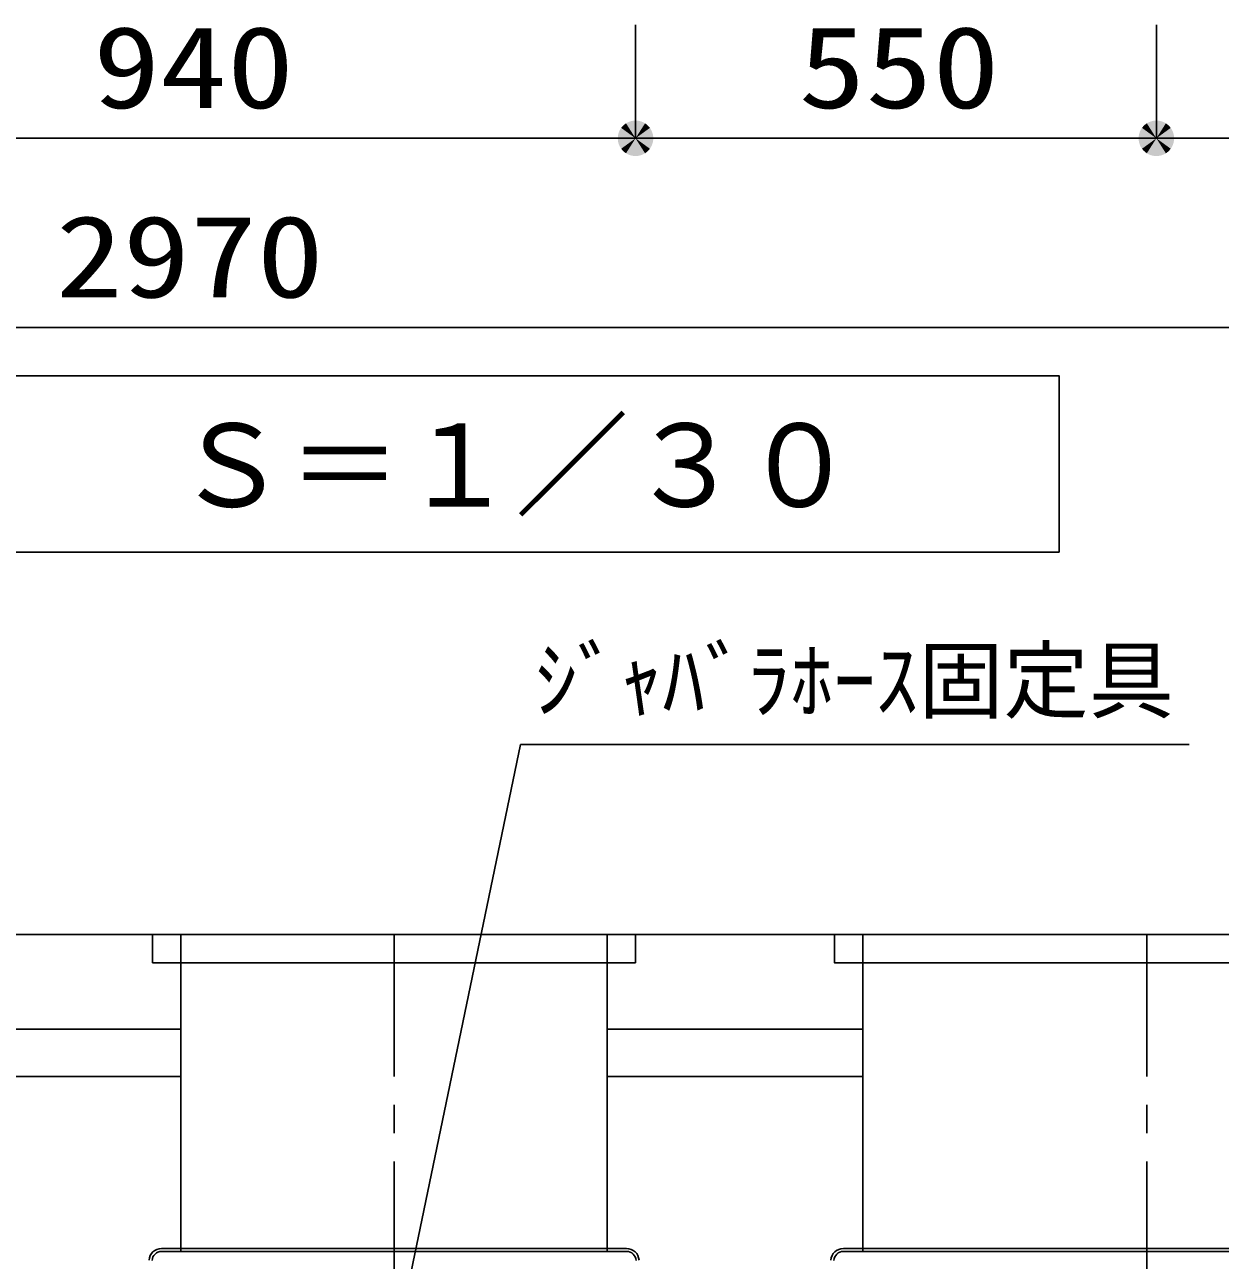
# Model space of a CAD drawing. Units: millimetres, scale not verified. Extents: x -8910 to 8910, y -6308 to 6308.
# Drawn here: x -5019 to -3757, y -1714 to -409 of the extents above; entities that cross this region are included whole.
import ezdxf
from ezdxf.enums import TextEntityAlignment as Align

# ---------------------------------------------------------------- set-up
doc = ezdxf.new("R2010")
doc.units = ezdxf.units.MM
doc.header["$LTSCALE"] = 30
doc.linetypes.add('CHAIN1', pattern=[8, 5, -1, 1, -1])
for name, color, linetype, lineweight in [('0-1_空気管', 3, 'Continuous', 25), ('0-2_機器', 2, 'Continuous', 25), ('1-2_00クル-フ-6寸法', 132, 'Continuous', 25)]:
    doc.layers.add(name, color=color, linetype=linetype, lineweight=lineweight)
doc.styles.add('ＭＳ ゴシック', font='')
doc.styles.get('ＭＳ ゴシック').set_extended_font_data('MS Gothic')

msp = doc.modelspace()

# ---------------------------------------------------------------- linework, layer by layer
at = {"layer": '0-1_空気管'}
for p, q in [((-4884.21, -1369.61), (-4884.21, -1399.61)), ((-4854.21, -1369.61), (-4854.21, -1701.41)), ((-4404.21, -1369.61), (-4404.21, -1701.41)), ((-4374.21, -1369.61), (-4374.21, -1399.61)), ((-4134.21, -1369.61), (-4134.21, -1701.41)), ((-4884.21, -1399.61), (-4374.21, -1399.61)), ((-4383.7, -1701.41), (-4874.72, -1701.41)), ((-4874.72, -1704.61), (-4383.7, -1704.61)), ((-4854.21, -1704.61), (-4854.21, -1701.41)), ((-4404.21, -1701.41), (-4404.21, -1704.61)), ((-3513.7, -1701.41), (-4154.72, -1701.41)), ((-4154.72, -1704.61), (-3513.7, -1704.61)), ((-4134.21, -1704.61), (-4134.21, -1701.41))]:
    msp.add_line(p, q, dxfattribs=at)
at = {"layer": '0-1_空気管', "linetype": 'CHAIN1'}
for p, q in [((-4629.21, -1369.61), (-4629.21, -2099.9)), ((-3834.21, -1369.61), (-3834.21, -2099.9))]:
    msp.add_line(p, q, dxfattribs=at)
at = {"layer": '0-1_空気管'}
msp.add_lwpolyline([(-3926.76, -966.02), (-3926.76, -779.71), (-5956.09, -779.71), (-5956.09, -966.02)], close=True, dxfattribs=at)
for points in [[(-3789.41, -1169.09), (-4495.61, -1169.09), (-4629.21, -1812.5)], [(-4164.21, -1369.61), (-4164.21, -1399.61), (-3504.21, -1399.61)]]:
    msp.add_lwpolyline(points, dxfattribs=at)
for centre, radius, start, end in [((-4874.72, -1714.61), 13.2, 90, 177), ((-4874.72, -1714.61), 10, 90, 177), ((-4383.7, -1714.61), 13.2, 3, 90), ((-4383.7, -1714.61), 10, 3, 90), ((-4154.72, -1714.61), 13.2, 90, 177), ((-4154.72, -1714.61), 10, 90, 177)]:
    msp.add_arc(centre, radius, start, end, dxfattribs=at)
at = {"layer": '0-2_機器'}
for p, q in [((-2243.8, -1369.61), (-6680.9, -1369.61)), ((-4854.21, -1469.61), (-5079.21, -1469.61)), ((-4134.21, -1469.61), (-4404.21, -1469.61)), ((-4854.21, -1519.61), (-5079.21, -1519.61)), ((-4134.21, -1519.61), (-4404.21, -1519.61))]:
    msp.add_line(p, q, dxfattribs=at)
at = {"layer": '1-2_00クル-フ-6寸法', "color": 4}
for p, q in [((-4374.21, -408.75), (-4374.21, -528.75)), ((-4374.21, -408.75), (-4374.21, -528.75)), ((-3824.21, -408.75), (-3824.21, -528.75)), ((-3824.21, -408.75), (-3824.21, -528.75)), ((-5314.21, -528.75), (-4374.21, -528.75)), ((-4374.21, -528.75), (-3824.21, -528.75)), ((-3824.21, -528.75), (-3364.19, -528.75)), ((-6334.23, -728.75), (-3364.19, -728.75))]:
    msp.add_line(p, q, dxfattribs=at)
at = {"layer": '1-2_00クル-フ-6寸法'}
for points in [[(-4374.21, -528.75), (-4392.37, -524.09), (-4391.65, -521.85)], [(-4374.21, -528.75), (-4392.37, -524.09), (-4391.65, -521.85)], [(-4374.21, -528.75), (-4391.65, -521.85), (-4390.64, -519.72)], [(-4374.21, -528.75), (-4391.65, -521.85), (-4390.64, -519.72)], [(-4374.21, -528.75), (-4390.64, -519.72), (-4389.38, -517.73)], [(-4374.21, -528.75), (-4390.64, -519.72), (-4389.38, -517.73)], [(-4374.21, -528.75), (-4389.38, -517.73), (-4387.88, -515.91)], [(-4374.21, -528.75), (-4389.38, -517.73), (-4387.88, -515.91)], [(-4374.21, -528.75), (-4387.88, -515.91), (-4386.16, -514.3)], [(-4374.21, -528.75), (-4387.88, -515.91), (-4386.16, -514.3)], [(-4374.21, -528.75), (-4386.16, -514.3), (-4384.26, -512.92)], [(-4374.21, -528.75), (-4386.16, -514.3), (-4384.26, -512.92)], [(-4374.21, -528.75), (-4384.26, -512.92), (-4382.2, -511.78)], [(-4374.21, -528.75), (-4384.26, -512.92), (-4382.2, -511.78)], [(-4374.21, -528.75), (-4382.2, -511.78), (-4380.01, -510.92)], [(-4374.21, -528.75), (-4382.2, -511.78), (-4380.01, -510.92)], [(-4374.21, -528.75), (-4380.01, -510.92), (-4377.73, -510.33)], [(-4374.21, -528.75), (-4380.01, -510.92), (-4377.73, -510.33)], [(-4374.21, -528.75), (-4377.73, -510.33), (-4375.39, -510.04)], [(-4374.21, -528.75), (-4377.73, -510.33), (-4375.39, -510.04)], [(-4374.21, -528.75), (-4375.39, -510.04), (-4373.03, -510.04)], [(-4374.21, -528.75), (-4375.39, -510.04), (-4373.03, -510.04)], [(-4374.21, -528.75), (-4373.03, -510.04), (-4370.7, -510.33)], [(-4374.21, -528.75), (-4373.03, -510.04), (-4370.7, -510.33)], [(-4374.21, -528.75), (-4370.7, -510.33), (-4368.42, -510.92)], [(-4374.21, -528.75), (-4370.7, -510.33), (-4368.42, -510.92)], [(-4374.21, -528.75), (-4368.42, -510.92), (-4366.23, -511.78)], [(-4374.21, -528.75), (-4368.42, -510.92), (-4366.23, -511.78)], [(-4374.21, -528.75), (-4366.23, -511.78), (-4364.17, -512.92)], [(-4374.21, -528.75), (-4366.23, -511.78), (-4364.17, -512.92)], [(-4374.21, -528.75), (-4364.17, -512.92), (-4362.26, -514.3)], [(-4374.21, -528.75), (-4364.17, -512.92), (-4362.26, -514.3)], [(-4374.21, -528.75), (-4362.26, -514.3), (-4360.54, -515.91)], [(-4374.21, -528.75), (-4362.26, -514.3), (-4360.54, -515.91)], [(-4374.21, -528.75), (-4360.54, -515.91), (-4359.04, -517.73)], [(-4374.21, -528.75), (-4360.54, -515.91), (-4359.04, -517.73)], [(-4374.21, -528.75), (-4359.04, -517.73), (-4357.78, -519.72)], [(-4374.21, -528.75), (-4359.04, -517.73), (-4357.78, -519.72)], [(-4374.21, -528.75), (-4357.78, -519.72), (-4356.78, -521.85)], [(-4374.21, -528.75), (-4357.78, -519.72), (-4356.78, -521.85)], [(-4374.21, -528.75), (-4356.78, -521.85), (-4356.05, -524.09)], [(-4374.21, -528.75), (-4356.78, -521.85), (-4356.05, -524.09)], [(-3824.21, -528.75), (-3842.38, -524.09), (-3841.65, -521.85)], [(-3824.21, -528.75), (-3842.38, -524.09), (-3841.65, -521.85)], [(-3824.21, -528.75), (-3841.65, -521.85), (-3840.65, -519.72)], [(-3824.21, -528.75), (-3841.65, -521.85), (-3840.65, -519.72)], [(-3824.21, -528.75), (-3840.65, -519.72), (-3839.38, -517.73)], [(-3824.21, -528.75), (-3840.65, -519.72), (-3839.38, -517.73)], [(-3824.21, -528.75), (-3839.38, -517.73), (-3837.88, -515.91)], [(-3824.21, -528.75), (-3839.38, -517.73), (-3837.88, -515.91)], [(-3824.21, -528.75), (-3837.88, -515.91), (-3836.17, -514.3)], [(-3824.21, -528.75), (-3837.88, -515.91), (-3836.17, -514.3)], [(-3824.21, -528.75), (-3836.17, -514.3), (-3834.26, -512.92)], [(-3824.21, -528.75), (-3836.17, -514.3), (-3834.26, -512.92)], [(-3824.21, -528.75), (-3834.26, -512.92), (-3832.2, -511.78)], [(-3824.21, -528.75), (-3834.26, -512.92), (-3832.2, -511.78)], [(-3824.21, -528.75), (-3832.2, -511.78), (-3830.01, -510.92)], [(-3824.21, -528.75), (-3832.2, -511.78), (-3830.01, -510.92)], [(-3824.21, -528.75), (-3830.01, -510.92), (-3827.73, -510.33)], [(-3824.21, -528.75), (-3830.01, -510.92), (-3827.73, -510.33)], [(-3824.21, -528.75), (-3827.73, -510.33), (-3825.39, -510.04)], [(-3824.21, -528.75), (-3827.73, -510.33), (-3825.39, -510.04)], [(-3824.21, -528.75), (-3825.39, -510.04), (-3823.04, -510.04)], [(-3824.21, -528.75), (-3825.39, -510.04), (-3823.04, -510.04)], [(-3824.21, -528.75), (-3823.04, -510.04), (-3820.7, -510.33)], [(-3824.21, -528.75), (-3823.04, -510.04), (-3820.7, -510.33)], [(-3824.21, -528.75), (-3820.7, -510.33), (-3818.42, -510.92)], [(-3824.21, -528.75), (-3820.7, -510.33), (-3818.42, -510.92)], [(-3824.21, -528.75), (-3818.42, -510.92), (-3816.23, -511.78)], [(-3824.21, -528.75), (-3818.42, -510.92), (-3816.23, -511.78)], [(-3824.21, -528.75), (-3816.23, -511.78), (-3814.17, -512.92)], [(-3824.21, -528.75), (-3816.23, -511.78), (-3814.17, -512.92)], [(-3824.21, -528.75), (-3814.17, -512.92), (-3812.26, -514.3)], [(-3824.21, -528.75), (-3814.17, -512.92), (-3812.26, -514.3)], [(-3824.21, -528.75), (-3812.26, -514.3), (-3810.55, -515.91)], [(-3824.21, -528.75), (-3812.26, -514.3), (-3810.55, -515.91)], [(-3824.21, -528.75), (-3810.55, -515.91), (-3809.05, -517.73)], [(-3824.21, -528.75), (-3810.55, -515.91), (-3809.05, -517.73)], [(-3824.21, -528.75), (-3809.05, -517.73), (-3807.78, -519.72)], [(-3824.21, -528.75), (-3809.05, -517.73), (-3807.78, -519.72)], [(-3824.21, -528.75), (-3807.78, -519.72), (-3806.78, -521.85)], [(-3824.21, -528.75), (-3807.78, -519.72), (-3806.78, -521.85)], [(-3824.21, -528.75), (-3806.78, -521.85), (-3806.05, -524.09)], [(-3824.21, -528.75), (-3806.78, -521.85), (-3806.05, -524.09)], [(-4374.21, -528.75), (-4392.96, -528.75), (-4392.81, -526.4)], [(-4374.21, -528.75), (-4392.96, -528.75), (-4392.81, -526.4)], [(-4374.21, -528.75), (-4392.81, -531.1), (-4392.96, -528.75)], [(-4374.21, -528.75), (-4392.81, -531.1), (-4392.96, -528.75)], [(-4374.21, -528.75), (-4392.81, -526.4), (-4392.37, -524.09)], [(-4374.21, -528.75), (-4392.81, -526.4), (-4392.37, -524.09)], [(-4374.21, -528.75), (-4392.37, -533.41), (-4392.81, -531.1)], [(-4374.21, -528.75), (-4392.37, -533.41), (-4392.81, -531.1)], [(-4374.21, -528.75), (-4391.65, -535.65), (-4392.37, -533.41)], [(-4374.21, -528.75), (-4391.65, -535.65), (-4392.37, -533.41)], [(-4374.21, -528.75), (-4390.64, -537.78), (-4391.65, -535.65)], [(-4374.21, -528.75), (-4390.64, -537.78), (-4391.65, -535.65)], [(-4374.21, -528.75), (-4389.38, -539.77), (-4390.64, -537.78)], [(-4374.21, -528.75), (-4389.38, -539.77), (-4390.64, -537.78)], [(-4374.21, -528.75), (-4387.88, -541.58), (-4389.38, -539.77)], [(-4374.21, -528.75), (-4387.88, -541.58), (-4389.38, -539.77)], [(-4374.21, -528.75), (-4386.16, -543.2), (-4387.88, -541.58)], [(-4374.21, -528.75), (-4386.16, -543.2), (-4387.88, -541.58)], [(-4374.21, -528.75), (-4384.26, -544.58), (-4386.16, -543.2)], [(-4374.21, -528.75), (-4384.26, -544.58), (-4386.16, -543.2)], [(-4374.21, -528.75), (-4382.2, -545.71), (-4384.26, -544.58)], [(-4374.21, -528.75), (-4382.2, -545.71), (-4384.26, -544.58)], [(-4374.21, -528.75), (-4380.01, -546.58), (-4382.2, -545.71)], [(-4374.21, -528.75), (-4380.01, -546.58), (-4382.2, -545.71)], [(-4374.21, -528.75), (-4377.73, -547.17), (-4380.01, -546.58)], [(-4374.21, -528.75), (-4377.73, -547.17), (-4380.01, -546.58)], [(-4374.21, -528.75), (-4375.39, -547.46), (-4377.73, -547.17)], [(-4374.21, -528.75), (-4375.39, -547.46), (-4377.73, -547.17)], [(-4374.21, -528.75), (-4373.03, -547.46), (-4375.39, -547.46)], [(-4374.21, -528.75), (-4373.03, -547.46), (-4375.39, -547.46)], [(-4374.21, -528.75), (-4356.05, -524.09), (-4355.61, -526.4)], [(-4374.21, -528.75), (-4356.05, -524.09), (-4355.61, -526.4)], [(-4374.21, -528.75), (-4355.61, -526.4), (-4355.46, -528.75)], [(-4374.21, -528.75), (-4355.61, -526.4), (-4355.46, -528.75)], [(-4374.21, -528.75), (-4370.7, -547.17), (-4373.03, -547.46)], [(-4374.21, -528.75), (-4368.42, -546.58), (-4370.7, -547.17)], [(-4374.21, -528.75), (-4366.23, -545.71), (-4368.42, -546.58)], [(-4374.21, -528.75), (-4364.17, -544.58), (-4366.23, -545.71)], [(-4374.21, -528.75), (-4362.26, -543.2), (-4364.17, -544.58)], [(-4374.21, -528.75), (-4360.54, -541.58), (-4362.26, -543.2)], [(-4374.21, -528.75), (-4359.04, -539.77), (-4360.54, -541.58)], [(-4374.21, -528.75), (-4357.78, -537.78), (-4359.04, -539.77)], [(-4374.21, -528.75), (-4356.78, -535.65), (-4357.78, -537.78)], [(-4374.21, -528.75), (-4356.05, -533.41), (-4356.78, -535.65)], [(-4374.21, -528.75), (-4355.61, -531.1), (-4356.05, -533.41)], [(-4374.21, -528.75), (-4355.46, -528.75), (-4355.61, -531.1)], [(-4374.21, -528.75), (-4370.7, -547.17), (-4373.03, -547.46)], [(-4374.21, -528.75), (-4368.42, -546.58), (-4370.7, -547.17)], [(-4374.21, -528.75), (-4366.23, -545.71), (-4368.42, -546.58)], [(-4374.21, -528.75), (-4364.17, -544.58), (-4366.23, -545.71)], [(-4374.21, -528.75), (-4362.26, -543.2), (-4364.17, -544.58)], [(-4374.21, -528.75), (-4360.54, -541.58), (-4362.26, -543.2)], [(-4374.21, -528.75), (-4359.04, -539.77), (-4360.54, -541.58)], [(-4374.21, -528.75), (-4357.78, -537.78), (-4359.04, -539.77)], [(-4374.21, -528.75), (-4356.78, -535.65), (-4357.78, -537.78)], [(-4374.21, -528.75), (-4356.05, -533.41), (-4356.78, -535.65)], [(-4374.21, -528.75), (-4355.61, -531.1), (-4356.05, -533.41)], [(-4374.21, -528.75), (-4355.46, -528.75), (-4355.61, -531.1)], [(-3824.21, -528.75), (-3842.96, -528.75), (-3842.82, -526.4)], [(-3824.21, -528.75), (-3842.96, -528.75), (-3842.82, -526.4)], [(-3824.21, -528.75), (-3842.82, -531.1), (-3842.96, -528.75)], [(-3824.21, -528.75), (-3842.82, -531.1), (-3842.96, -528.75)], [(-3824.21, -528.75), (-3842.82, -526.4), (-3842.38, -524.09)], [(-3824.21, -528.75), (-3842.82, -526.4), (-3842.38, -524.09)], [(-3824.21, -528.75), (-3842.38, -533.41), (-3842.82, -531.1)], [(-3824.21, -528.75), (-3842.38, -533.41), (-3842.82, -531.1)], [(-3824.21, -528.75), (-3841.65, -535.65), (-3842.38, -533.41)], [(-3824.21, -528.75), (-3841.65, -535.65), (-3842.38, -533.41)], [(-3824.21, -528.75), (-3840.65, -537.78), (-3841.65, -535.65)], [(-3824.21, -528.75), (-3840.65, -537.78), (-3841.65, -535.65)], [(-3824.21, -528.75), (-3839.38, -539.77), (-3840.65, -537.78)], [(-3824.21, -528.75), (-3839.38, -539.77), (-3840.65, -537.78)], [(-3824.21, -528.75), (-3837.88, -541.58), (-3839.38, -539.77)], [(-3824.21, -528.75), (-3837.88, -541.58), (-3839.38, -539.77)], [(-3824.21, -528.75), (-3836.17, -543.2), (-3837.88, -541.58)], [(-3824.21, -528.75), (-3836.17, -543.2), (-3837.88, -541.58)], [(-3824.21, -528.75), (-3834.26, -544.58), (-3836.17, -543.2)], [(-3824.21, -528.75), (-3834.26, -544.58), (-3836.17, -543.2)], [(-3824.21, -528.75), (-3832.2, -545.71), (-3834.26, -544.58)], [(-3824.21, -528.75), (-3832.2, -545.71), (-3834.26, -544.58)], [(-3824.21, -528.75), (-3830.01, -546.58), (-3832.2, -545.71)], [(-3824.21, -528.75), (-3830.01, -546.58), (-3832.2, -545.71)], [(-3824.21, -528.75), (-3827.73, -547.17), (-3830.01, -546.58)], [(-3824.21, -528.75), (-3827.73, -547.17), (-3830.01, -546.58)], [(-3824.21, -528.75), (-3825.39, -547.46), (-3827.73, -547.17)], [(-3824.21, -528.75), (-3825.39, -547.46), (-3827.73, -547.17)], [(-3824.21, -528.75), (-3823.04, -547.46), (-3825.39, -547.46)], [(-3824.21, -528.75), (-3823.04, -547.46), (-3825.39, -547.46)], [(-3824.21, -528.75), (-3806.05, -524.09), (-3805.61, -526.4)], [(-3824.21, -528.75), (-3806.05, -524.09), (-3805.61, -526.4)], [(-3824.21, -528.75), (-3805.61, -526.4), (-3805.46, -528.75)], [(-3824.21, -528.75), (-3805.61, -526.4), (-3805.46, -528.75)], [(-3824.21, -528.75), (-3820.7, -547.17), (-3823.04, -547.46)], [(-3824.21, -528.75), (-3818.42, -546.58), (-3820.7, -547.17)], [(-3824.21, -528.75), (-3816.23, -545.71), (-3818.42, -546.58)], [(-3824.21, -528.75), (-3814.17, -544.58), (-3816.23, -545.71)], [(-3824.21, -528.75), (-3812.26, -543.2), (-3814.17, -544.58)], [(-3824.21, -528.75), (-3810.55, -541.58), (-3812.26, -543.2)], [(-3824.21, -528.75), (-3809.05, -539.77), (-3810.55, -541.58)], [(-3824.21, -528.75), (-3807.78, -537.78), (-3809.05, -539.77)], [(-3824.21, -528.75), (-3806.78, -535.65), (-3807.78, -537.78)], [(-3824.21, -528.75), (-3806.05, -533.41), (-3806.78, -535.65)], [(-3824.21, -528.75), (-3805.61, -531.1), (-3806.05, -533.41)], [(-3824.21, -528.75), (-3805.46, -528.75), (-3805.61, -531.1)], [(-3824.21, -528.75), (-3820.7, -547.17), (-3823.04, -547.46)], [(-3824.21, -528.75), (-3818.42, -546.58), (-3820.7, -547.17)], [(-3824.21, -528.75), (-3816.23, -545.71), (-3818.42, -546.58)], [(-3824.21, -528.75), (-3814.17, -544.58), (-3816.23, -545.71)], [(-3824.21, -528.75), (-3812.26, -543.2), (-3814.17, -544.58)], [(-3824.21, -528.75), (-3810.55, -541.58), (-3812.26, -543.2)], [(-3824.21, -528.75), (-3809.05, -539.77), (-3810.55, -541.58)], [(-3824.21, -528.75), (-3807.78, -537.78), (-3809.05, -539.77)], [(-3824.21, -528.75), (-3806.78, -535.65), (-3807.78, -537.78)], [(-3824.21, -528.75), (-3806.05, -533.41), (-3806.78, -535.65)], [(-3824.21, -528.75), (-3805.61, -531.1), (-3806.05, -533.41)], [(-3824.21, -528.75), (-3805.46, -528.75), (-3805.61, -531.1)]]:
    msp.add_solid(points, dxfattribs=at)

# ---------------------------------------------------------------- texts
at = {"layer": '0-1_空気管', "color": 4, "style": 'ＭＳ ゴシック'}
for s, height, p in [('Ｓ＝１／３０', 87.98, (-4861.28, -944.32)), ('ｼﾞｬﾊﾞﾗﾎｰｽ固定具', 65.98, (-4480.61, -1154.09))]:
    msp.add_text(s, height=height, dxfattribs=at).set_placement(p, align=Align.BOTTOM_LEFT)
at = {"layer": '1-2_00クル-フ-6寸法', "color": 3, "style": 'ＭＳ ゴシック', "width": 1.2}
for s, p in [('940', (-4947.07, -522.9)), ('550', (-4202.07, -522.9)), ('2970', (-4986.35, -722.9))]:
    msp.add_text(s, height=86.66, dxfattribs=at).set_placement(p, align=Align.BOTTOM_LEFT)

doc.saveas('drawing.dxf')
